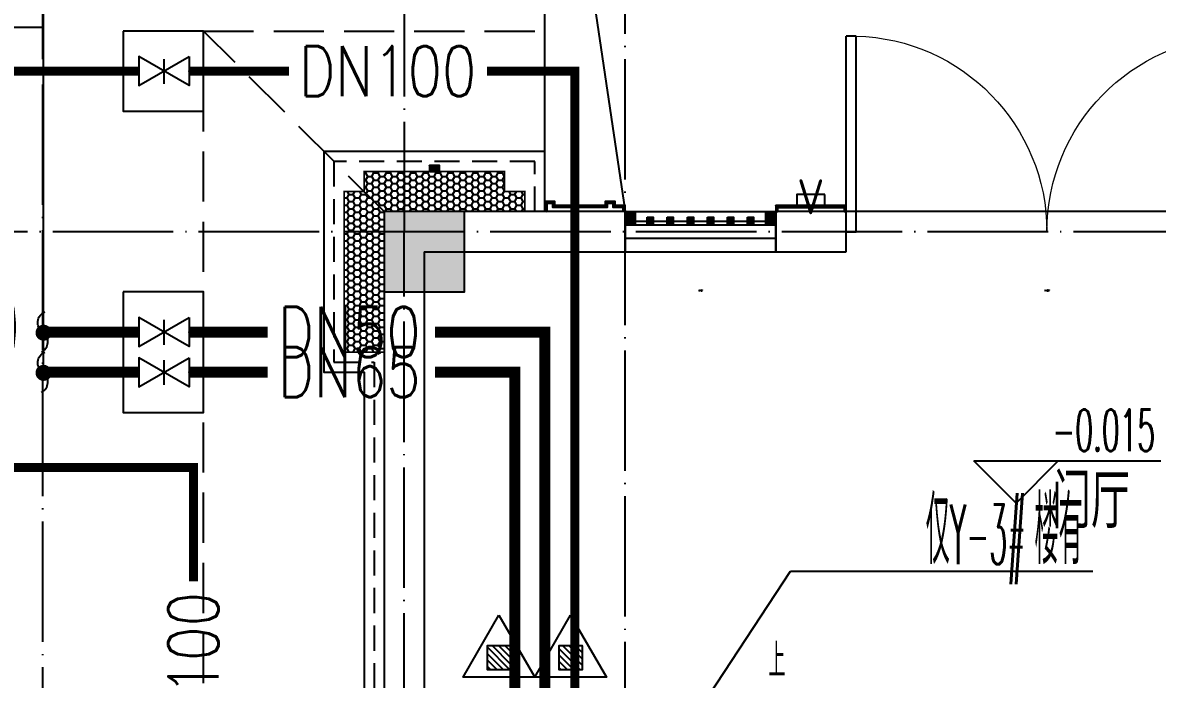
# Model space of a CAD drawing. Extents: x 27938 to 1507990, y 110129 to 923079.
# Drawn here: x 861017 to 866667, y 685927 to 689199 of the extents above; entities that cross this region are included whole.
import ezdxf

# ---------------------------------------------------------------- set-up
doc = ezdxf.new("R2010")
doc.units = 0
doc.header["$LTSCALE"] = 1000
doc.header["$MEASUREMENT"] = 0
for name, pattern in [('DASH', [0.35, 0.25, -0.1]), ('DOTE', [2.42, 2, -0.2, 0.02, -0.2]), ('HIDDEN', [0.375, 0.25, -0.125])]:
    doc.linetypes.add(name, pattern=pattern)
for name, color, linetype in [('A-EQPM-MECH', 191, 'Continuous'), ('DIM_ELEV', 3, 'Continuous'), ('DIM_SYMB', 3, 'Continuous'), ('DIM_不分区给水', 3, 'Continuous'), ('DOTE', 1, 'Continuous'), ('EQUIP_消防', 7, 'Continuous'), ('EQUIP_给水', 7, 'Continuous'), ('PIPE-不分区喷淋', 6, 'TG_ZP'), ('PIPE-不分区消火栓', 1, 'TG_X'), ('PIPE-给水', 3, 'J1'), ('PIPE-给水中', 72, 'J2'), ('PUB_HATCH', 8, 'Continuous'), ('PUB_TEXT', 4, 'Continuous'), ('TEXT_不分区喷淋', 7, 'Continuous'), ('TEXT_不分区消火栓', 7, 'Continuous'), ('TEXT_给水', 7, 'Continuous'), ('TWT_DIM', 3, 'Continuous'), ('VALVE_给水', 7, 'Continuous'), ('WALL', 9, 'Continuous'), ('WINDOW', 4, 'Continuous'), ('WINDOW_TEXT', 7, 'Continuous'), ('修改标示', 212, 'Continuous'), ('卫生间', 6, 'Continuous'), ('看线', 251, 'Continuous'), ('立面', 73, 'Continuous'), ('立面-看线', 251, 'Continuous'), ('铝合金', 144, 'Continuous')]:
    doc.layers.add(name, color=color, linetype=linetype)
doc.styles.add('_TCH_DIM', font='SIMPLEX.shx', dxfattribs={"width": 0.7, "bigfont": 'GBCBIG.shx'})
doc.styles.add('_TCH_DIM_T3', font='SIMPLEX.shx', dxfattribs={"width": 0.494118, "bigfont": 'GBCBIG.shx'})
doc.styles.add('_TCH_WINDOW', font='SIMPLEX.shx', dxfattribs={"width": 0.7, "height": 3.5, "bigfont": 'GBCBIG.shx'})
doc.styles.add('_TWT_PIPEDN', font='SIMPLEX', dxfattribs={"width": 0.8, "height": 3.5, "bigfont": 'HZTXT'})
doc.styles.get("Standard").update_dxf_attribs({"font": 'gbenor.shx', "bigfont": 'gbcbig.shx'})
doc.styles.add('TG_LINETYPE', font='SIMPLEX', dxfattribs={"width": 0.8, "height": 3, "bigfont": 'HZTXT'})
doc.linetypes.add('J1', pattern='A,3,-0.2,["J1",Standard,S=0.25,R=0,X=-0.1,Y=-0.115],-0.35', length=3.55)
doc.linetypes.add('J2', pattern='A,3,-0.2,["J2",Standard,S=0.25,R=0,X=-0.1,Y=-0.115],-0.35', length=3.55)
doc.linetypes.add('TG_X', pattern='A,2,-0.229,["X",TG_LINETYPE,S=0.1,R=0,X=-0.229,Y=-0.15],0', length=2.229)
doc.linetypes.add('TG_ZP', pattern='A,2,-0.561,["ZP",TG_LINETYPE,S=0.1,R=0,X=-0.561,Y=-0.15],0', length=2.561)
doc.dimstyles.new('_TWT_ARCH&&100', dxfattribs={"dimtxt": 297.5, "dimasz": 100, "dimexe": 250, "dimexo": 300, "dimgap": 126.25, "dimtad": 1, "dimdec": 0, "dimzin": 0, "dimdsep": 46, "dimtxsty": '_TCH_DIM_T3', "dimblk": 'ARCHTICK', "dimcen": 0.09, "dimclrt": 7, "dimazin": 2, "dimtfac": 1, "dimtdec": 0, "dimtix": 1, "dimtmove": 2, "dimatfit": 3, "dimfxl": 1, "dimtolj": 1, "dimtzin": 0, "dimarcsym": 0})

# ---------------------------------------------------------------- blocks, each defined once
blk = doc.blocks.new('A$C148B7D8E')
at = {"layer": '卫生间', "color": 159, "linetype": 'DASH', "true_color": 0x22346e}
blk.add_line((15200, 14500), (16100, 15400), dxfattribs=at)
blk.add_lwpolyline([(16100, 13500), (16100, 15400), (14400.2, 15400)], dxfattribs=at)
blk = doc.blocks.new('$TwtSys$00000546')
h = blk.add_hatch()
h.set_pattern_fill('ANSI31', color=1, scale=200, style=0)
h.set_pattern_definition([(45, (-38543.802, -6670.83), (-17.67767, 17.67767), [])])
h.paths.add_polyline_path([(-64.9, 173.7), (64.9, 173.7), (64.9, 43.9), (-64.9, 43.9)])
at = {"color": 1}
for points in [[(0, 343.6), (-198.4, 0), (198.4, 0)], [(-64.9, 173.7), (64.9, 173.7), (64.9, 43.9), (-64.9, 43.9)]]:
    blk.add_lwpolyline(points, close=True, dxfattribs=at)
blk = doc.blocks.new('A$C7D502F78')
at = {"layer": '修改标示', "ltscale": 2}
blk.add_lwpolyline([(-150.6, 197.3), (-10.6, 197.3), (-10.6, 142.3), (-150.6, 142.3)], close=True, dxfattribs=at)
at = {"layer": 'PUB_TEXT'}
blk.add_text('V', height=175, dxfattribs=at).set_placement((-147.2, 99.1))
blk = doc.blocks.new('A$C028C60F5')
at = {"color": 6}
blk.add_lwpolyline([(400, 0), (0, 0), (0, -400), (400, -400)], close=True, dxfattribs=at)
at = {"layer": 'PUB_HATCH'}
blk.add_solid([(0, -400), (400, -400), (0, 0), (400, 0)], dxfattribs=at)
blk = doc.blocks.new('A$C3EFA6995')
at = {"xscale": -1}
blk.add_blockref('A$C028C60F5', (16300, 100), dxfattribs=at)
blk = doc.blocks.new('_ArchTick')
at = {"color": 0, "linetype": 'ByBlock', "const_width": 0.4}
blk.add_lwpolyline([(-0.5, -0.5), (0.5, 0.5)], dxfattribs=at)
blk = doc.blocks.new('*D436')
at = {"layer": 'Defpoints', "color": 0}
for p in [(860516.6, 687405.6), (860166.6, 685207.2), (860516.6, 685207.2)]:
    blk.add_point(p, dxfattribs=at)
at = {"layer": 'TWT_DIM', "color": 0, "lineweight": -2}
for p, q in [((860166.6, 685507.2), (860166.6, 687655.6)), ((860516.6, 685507.2), (860516.6, 687655.6)), ((860166.6, 687405.6), (860516.6, 687405.6))]:
    blk.add_line(p, q, dxfattribs=at)
at = {"layer": 'TWT_DIM', "color": 0, "lineweight": -2, "xscale": 100, "yscale": 100, "zscale": 100, "rotation": 180}
blk.add_blockref('_ArchTick', (860166.6, 687405.6), dxfattribs=at)
at = {"layer": 'TWT_DIM', "color": 0, "lineweight": -2, "xscale": 100, "yscale": 100, "zscale": 100}
blk.add_blockref('_ArchTick', (860516.6, 687405.6), dxfattribs=at)
at = {"layer": 'TWT_DIM', "color": 7, "insert": (860805.6, 687680.6), "char_height": 297.5, "attachment_point": 5, "style": '_TCH_DIM_T3'}
blk.add_mtext('\\A1;350', dxfattribs=at)
blk = doc.blocks.new('$WINLIB2D$00000001')
at = {"color": 0}
for points in [[(-0.5, 0.5), (-0.5, -0.5)], [(-0.5, 0.5), (0.5, 0.5)], [(0.5, -0.5), (0.5, 0.5)], [(0.5, 0.1667), (-0.5, 0.1667)], [(0.5, -0.1667), (-0.5, -0.1667)], [(-0.5, -0.5), (0.5, -0.5)]]:
    blk.add_lwpolyline(points, dxfattribs=at)
blk = doc.blocks.new('$DorLib2D$00000002')
for p, q in [((-0.5, 0), (-0.5, 0.4875)), ((-0.475, 0.4875), (-0.5, 0.4875)), ((-0.475, 0), (-0.475, 0.4875)), ((0.475, 0), (0.475, 0.4875)), ((0.475, 0.4875), (0.5, 0.4875)), ((0.5, 0), (0.5, 0.4875)), ((-0.5, 0), (-0.475, 0)), ((0.5, 0), (0.475, 0))]:
    blk.add_line(p, q)
at = {"lineweight": 13}
for centre, start, end in [((-0.4875, 0), 0, 88.5307), ((0.4875, 0), 91.4693, 180)]:
    blk.add_arc(centre, 0.4875, start, end, dxfattribs=at)
blk = doc.blocks.new('$VALVE$00000296')
for points in [[(-125, 72.2), (-125, -72.2), (125, 72.2), (125, -72.2), (-125, 72.2)], [(0, 60.2), (0, -63.6)]]:
    blk.add_lwpolyline(points)
for p in [(-125, 0), (125, 0)]:
    blk.add_point(p)
blk = doc.blocks.new('$TwtSys$00000132')
at = {"elevation": 0}
blk.add_lwpolyline([(6.9, -100.6, -0.575183), (0.2, 0, 0.604745), (-10.9, 100.6, 16.924828)], format="xyb", dxfattribs=at)

msp = doc.modelspace()

# ---------------------------------------------------------------- hatches: boundary and pattern name
at = {"layer": 'PIPE-不分区喷淋'}
for points in [[(861866.6, 686982.2), (861889.1, 686982.2), (861889.1, 687004.7)], [(861866.6, 686982.2), (861866.6, 687004.7), (861889.1, 687004.7)]]:
    msp.add_hatch(color=256, dxfattribs=at).paths.add_polyline_path(points)
at = {"layer": 'PIPE-不分区消火栓'}
for points in [[(863766.6, 688957.2), (863789.1, 688957.2), (863789.1, 688979.7)], [(863766.6, 688957.2), (863766.6, 688979.7), (863789.1, 688979.7)]]:
    msp.add_hatch(color=256, dxfattribs=at).paths.add_polyline_path(points)
at = {"layer": 'PIPE-给水'}
for points in [[(863616.6, 687657.2), (863644.1, 687657.2), (863644.1, 687684.7)], [(863616.6, 687657.2), (863616.6, 687684.7), (863644.1, 687684.7)]]:
    msp.add_hatch(color=256, dxfattribs=at).paths.add_polyline_path(points)
at = {"layer": 'PIPE-给水中'}
for points in [[(863466.6, 687457.2), (863494.1, 687457.2), (863494.1, 687484.7)], [(863466.6, 687457.2), (863466.6, 687484.7), (863494.1, 687484.7)]]:
    msp.add_hatch(color=256, dxfattribs=at).paths.add_polyline_path(points)
at = {"layer": '立面'}
h = msp.add_hatch(dxfattribs=at)
h.set_pattern_fill('ANSI31', color=8, scale=2)
h.set_pattern_definition([(45, (-25233.4547, -107108.3295), (-2.24506403, 2.24506403), [])])
h.paths.add_polyline_path([(863041.8, 688457.2), (863091.8, 688457.2), (863091.8, 688487.2), (863041.8, 688487.2)])
h = msp.add_hatch(dxfattribs=at)
h.set_pattern_fill('ANSI31', color=8, scale=2)
h.set_pattern_definition([(45, (162774.294, -266823.1597), (-2.24506403, 2.24506403), [])])
h.paths.add_polyline_path([(863616.8, 688257.3), (864016.5, 688257.3), (864016.5, 688287.3), (863966.5, 688287.3), (863966.5, 688307.4), (863916.5, 688307.4), (863916.5, 688287.4), (863666.7, 688287.1), (863666.5, 688307.4), (863616.8, 688307.4)])
h.paths.add_polyline_path([(863626.8, 688257.3), (864006.5, 688257.3), (864006.5, 688277.3), (863956.5, 688277.3), (863956.5, 688297.4), (863926.5, 688297.4), (863926.5, 688277.4), (863656.8, 688277.1), (863656.6, 688297.4), (863626.8, 688297.4)])
h = msp.add_hatch(dxfattribs=at)
h.set_pattern_fill('ANSI31', color=8, scale=2)
h.set_pattern_definition([(45, (-25433.4547, -108177.829), (-2.24506403, 2.24506403), [])])
edge = h.paths.add_edge_path()
edge.add_line((864766.5, 688257.2), (864776.6, 688257.2))
edge.add_line((864776.6, 688257.2), (864776.6, 688277.2))
edge.add_line((864776.6, 688277.2), (865106.6, 688277.2))
edge.add_line((865106.6, 688277.2), (865106.6, 688257.3))
edge.add_line((865106.6, 688257.3), (865116.6, 688257.2))
edge.add_line((865116.6, 688257.2), (865116.6, 688287.2))
edge.add_line((865116.6, 688287.2), (864766.6, 688287.2))
edge.add_line((864766.6, 688287.2), (864766.6, 688257.2))
h = msp.add_hatch(dxfattribs=at)
h.set_pattern_fill('ANSI31', color=8, scale=2)
h.set_pattern_definition([(45, (162714.0584, -266823.342), (-2.24506403, 2.24506403), [])])
h.paths.add_polyline_path([(864016.5, 688257.2), (864066.5, 688257.2), (864066.5, 688190.5), (864016.5, 688190.5)])
h = msp.add_hatch(dxfattribs=at)
h.set_pattern_fill('ANSI31', color=8, scale=2)
h.set_pattern_definition([(45, (162824.059, -266823.3426), (-2.24506403, 2.24506403), [])])
h.paths.add_polyline_path([(864126.5, 688230.2), (864156.5, 688230.2), (864156.5, 688190.5), (864126.5, 688190.5)])
h = msp.add_hatch(dxfattribs=at)
h.set_pattern_fill('ANSI31', color=8, scale=2)
h.set_pattern_definition([(45, (162924.059, -266823.3435), (-2.24506403, 2.24506403), [])])
h.paths.add_polyline_path([(864226.5, 688230.2), (864256.5, 688230.2), (864256.5, 688190.5), (864226.5, 688190.5)])
h = msp.add_hatch(dxfattribs=at)
h.set_pattern_fill('ANSI31', color=8, scale=2)
h.set_pattern_definition([(45, (163024.059, -266823.3444), (-2.24506403, 2.24506403), [])])
h.paths.add_polyline_path([(864326.5, 688230.2), (864356.5, 688230.2), (864356.5, 688190.5), (864326.5, 688190.5)])
h = msp.add_hatch(dxfattribs=at)
h.set_pattern_fill('ANSI31', color=8, scale=2)
h.set_pattern_definition([(45, (163124.059, -266823.3454), (-2.24506403, 2.24506403), [])])
h.paths.add_polyline_path([(864426.5, 688230.2), (864456.5, 688230.2), (864456.5, 688190.5), (864426.5, 688190.5)])
h = msp.add_hatch(dxfattribs=at)
h.set_pattern_fill('ANSI31', color=8, scale=2)
h.set_pattern_definition([(45, (163224.059, -266823.3463), (-2.24506403, 2.24506403), [])])
h.paths.add_polyline_path([(864526.5, 688230.2), (864556.5, 688230.2), (864556.5, 688190.5), (864526.5, 688190.5)])
h = msp.add_hatch(dxfattribs=at)
h.set_pattern_fill('ANSI31', color=8, scale=2)
h.set_pattern_definition([(45, (163324.059, -266823.3472), (-2.24506403, 2.24506403), [])])
h.paths.add_polyline_path([(864626.5, 688230.2), (864656.5, 688230.2), (864656.5, 688190.5), (864626.5, 688190.5)])
h = msp.add_hatch(dxfattribs=at)
h.set_pattern_fill('ANSI31', color=8, scale=2)
h.set_pattern_definition([(45, (163414.0617, -266823.3383), (-2.24506403, 2.24506403), [])])
h.paths.add_polyline_path([(864716.5, 688257.2), (864766.5, 688257.2), (864766.5, 688190.5), (864716.5, 688190.5)])
at = {"layer": '立面-看线'}
h = msp.add_hatch(dxfattribs=at)
h.set_pattern_fill('HONEY', color=8, scale=13)
h.set_pattern_definition([(0, (407399.363, 156240.446), (30.95625, 17.872595), [20.6375, -41.275]), (120, (407399.363, 156240.446), (-30.9562463, 17.8726014), [20.6375, -41.275]), (60, (407399.363, 156240.446), (3.7e-06, 35.7451964), [-41.275, 20.6375])])
h.paths.add_polyline_path([(863416.8, 688357.2), (863416.8, 688457.2), (862716.8, 688457.2), (862716.8, 688357.2), (862616.8, 688357.2), (862616.8, 687557.2), (862816.6, 687557.2), (862816.6, 688257.2), (863515.9, 688257.2), (863515.9, 688357.2)])

# ---------------------------------------------------------------- linework, layer by layer
at = {"ltscale": 0.5}
for points in [[(861516.6, 689157.2), (861516.6, 688757.2), (861916.6, 688757.2), (861916.6, 689157.2)], [(861516.6, 687857.2), (861516.6, 687257.2), (861916.6, 687257.2), (861916.6, 687857.2)]]:
    msp.add_lwpolyline(points, close=True, dxfattribs=at)
at = {"color": 8, "const_width": 8}
msp.add_lwpolyline([(862816.6, 687557.2), (862616.8, 687557.2), (862616.8, 688357.2), (862716.8, 688357.2), (862716.8, 688457.2), (863006.8, 688457.2), (863006.8, 688457.2), (863126.8, 688457.2), (863126.8, 688457.2), (863416.8, 688457.2), (863416.8, 688357.2), (863516.8, 688357.2), (863516.8, 688257.2)], dxfattribs=at)
at = {"layer": 'A-EQPM-MECH', "color": 8}
for points in [[(863616.8, 688257.2), (863616.8, 690957.2), (868616.8, 690957.2), (868616.8, 688257.2)], [(863616.8, 690957.2), (864016.5, 688257.2)]]:
    msp.add_lwpolyline(points, dxfattribs=at)
at = {"layer": 'DIM_ELEV', "color": 8}
for p, q in [((865963.2, 686804.9), (865753.2, 687014.9)), ((865753.2, 687014.9), (866684.1, 687014.9)), ((865963.2, 686804.9), (866173.2, 687014.9))]:
    msp.add_line(p, q, dxfattribs=at)
at = {"layer": 'DIM_不分区给水'}
for p, q in [((861120.5, 687654), (861120.5, 689597.2)), ((861120.5, 689175), (859853.2, 689175)), ((861120.5, 687454), (861120.5, 689175)), ((863466.6, 684382.2), (864840.5, 686465.8)), ((864840.5, 686465.8), (866345.4, 686465.8))]:
    msp.add_line(p, q, dxfattribs=at)
at = {"layer": 'DIM_不分区给水', "const_width": 40}
for points in [[(861120.5, 687634, 1), (861120.5, 687674, 1)], [(861120.5, 687434, 1), (861120.5, 687474, 1)]]:
    msp.add_lwpolyline(points, format="xyb", close=True, dxfattribs=at)
at = {"layer": 'DOTE', "color": 169, "linetype": 'DOTE', "ltscale": 0.3}
for p, q in [((861116.6, 681757.2), (861116.6, 690157.2)), ((862916.6, 690157.2), (862916.6, 688157.2)), ((864016.6, 681157.4), (864016.6, 690157.2)), ((879916.6, 688157.2), (825916.6, 688157.2)), ((862916.6, 685657.2), (862916.6, 688157.2))]:
    msp.add_line(p, q, dxfattribs=at)
at = {"layer": 'PIPE-不分区喷淋', "ltscale": 0.5, "const_width": 45}
for points in [[(860760, 686982.2), (861866.6, 686982.2)], [(861866.6, 686414.7), (861866.6, 686982.2)]]:
    msp.add_lwpolyline(points, dxfattribs=at)
at = {"layer": 'PIPE-不分区消火栓', "ltscale": 0.5, "const_width": 45}
for points in [[(861594.9, 688957.2), (860319.2, 688957.2)], [(862342.9, 688957.2), (861844.9, 688957.2)], [(863766.6, 688957.2), (863328.6, 688957.2)]]:
    msp.add_lwpolyline(points, dxfattribs=at)
at = {"layer": 'PIPE-不分区消火栓', "const_width": 45}
msp.add_lwpolyline([(863766.6, 688957.2), (863766.6, 685012.2)], dxfattribs=at)
at = {"layer": 'PIPE-给水', "ltscale": 0.5, "const_width": 55}
for points in [[(861594.9, 687657.2), (861116.6, 687657.2)], [(862237.1, 687657.2), (861844.9, 687657.2)], [(863616.6, 687657.2), (863070.4, 687657.2)], [(863616.6, 684727.2), (863616.6, 687657.2)]]:
    msp.add_lwpolyline(points, dxfattribs=at)
at = {"layer": 'PIPE-给水中', "ltscale": 0.5, "const_width": 55}
for points in [[(861594.9, 687457.2), (861116.6, 687457.2)], [(862237.1, 687457.2), (861844.9, 687457.2)], [(863466.6, 687457.2), (863070.4, 687457.2)], [(863466.6, 685007.2), (863466.6, 687457.2)]]:
    msp.add_lwpolyline(points, dxfattribs=at)
at = {"layer": 'WALL', "color": 8}
for p, q in [((862816.6, 688257.2), (862816.6, 685557.2)), ((864016.6, 688257.2), (862816.6, 688257.2)), ((864016.6, 688057.2), (864016.6, 688257.2)), ((865116.6, 688257.2), (864766.6, 688257.2)), ((864766.6, 688257.2), (864766.6, 688057.2)), ((865116.6, 688057.2), (865116.6, 688257.2)), ((863016.6, 688057.2), (863016.6, 685757.2)), ((863016.6, 688057.2), (864016.6, 688057.2)), ((864766.6, 688057.2), (865116.6, 688057.2))]:
    msp.add_line(p, q, dxfattribs=at)
at = {"layer": 'WINDOW', "color": 8}
msp.add_line((867116.6, 688257.2), (865116.6, 688257.2), dxfattribs=at)
at = {"layer": '卫生间', "color": 8, "linetype": 'DASH'}
msp.add_line((861916.6, 685557.2), (861916.6, 687257.2), dxfattribs=at)
at = {"layer": '看线', "color": 8}
msp.add_lwpolyline([(863616.8, 688257.2), (863616.8, 688557.2), (862516.8, 688557.2), (862516.8, 687457.2), (862716.6, 687457.2), (862716.6, 685857.2), (862516.6, 685857.2), (862516.6, 684957.2), (863116.6, 684957.2)], dxfattribs=at)
at = {"layer": '看线', "color": 8, "linetype": 'HIDDEN', "ltscale": 0.5}
msp.add_lwpolyline([(863566.8, 688257.2), (863566.8, 688507.2), (862566.8, 688507.2), (862566.8, 687507.2), (862766.6, 687507.2), (862766.6, 685807.2), (862566.6, 685807.2), (862566.6, 685007.2), (863116.6, 685007.2)], dxfattribs=at)
at = {"layer": '立面', "color": 8}
for p, q in [((864226.5, 688230.2), (864256.5, 688230.2)), ((864226.5, 688190.5), (864226.5, 688230.2)), ((864256.5, 688230.2), (864256.5, 688190.5)), ((864256.5, 688190.5), (864226.5, 688190.5))]:
    msp.add_line(p, q, dxfattribs=at)
for points in [[(863041.8, 688457.2), (863091.8, 688457.2), (863091.8, 688487.2), (863041.8, 688487.2)], [(864016.5, 688257.2), (864066.5, 688257.2), (864066.5, 688190.5), (864016.5, 688190.5)], [(864326.5, 688230.2), (864356.5, 688230.2), (864356.5, 688190.5), (864326.5, 688190.5)], [(864426.5, 688230.2), (864456.5, 688230.2), (864456.5, 688190.5), (864426.5, 688190.5)], [(864526.5, 688230.2), (864556.5, 688230.2), (864556.5, 688190.5), (864526.5, 688190.5)], [(864626.5, 688230.2), (864656.5, 688230.2), (864656.5, 688190.5), (864626.5, 688190.5)], [(864716.5, 688257.2), (864766.5, 688257.2), (864766.5, 688190.5), (864716.5, 688190.5)]]:
    msp.add_lwpolyline(points, close=True, dxfattribs=at)
msp.add_lwpolyline([(864766.5, 688257.2), (864776.6, 688257.2), (864776.6, 688277.2), (865106.6, 688277.2), (865106.6, 688257.3), (865116.6, 688257.2), (865116.6, 688287.2), (864766.6, 688287.2), (864766.6, 688257.2)], dxfattribs=at)
at = {"layer": '铝合金', "color": 8}
for p, q in [((864066.5, 688210.3), (864126.5, 688210.3)), ((864156.5, 688210.3), (864226.5, 688210.3)), ((864256.5, 688210.3), (864326.5, 688210.3)), ((864356.5, 688210.3), (864426.5, 688210.3)), ((864456.5, 688210.3), (864526.5, 688210.3)), ((864556.5, 688210.3), (864626.5, 688210.3)), ((864656.5, 688210.3), (864716.5, 688210.3))]:
    msp.add_line(p, q, dxfattribs=at)
for points in [[(863041.8, 688457.2), (863091.8, 688457.2), (863091.8, 688487.2), (863041.8, 688487.2)], [(864016.5, 688257.2), (864066.5, 688257.2), (864066.5, 688190.5), (864016.5, 688190.5)], [(864126.5, 688230.2), (864156.5, 688230.2), (864156.5, 688190.5), (864126.5, 688190.5)], [(864226.5, 688230.2), (864256.5, 688230.2), (864256.5, 688190.5), (864226.5, 688190.5)], [(864326.5, 688230.2), (864356.5, 688230.2), (864356.5, 688190.5), (864326.5, 688190.5)], [(864426.5, 688230.2), (864456.5, 688230.2), (864456.5, 688190.5), (864426.5, 688190.5)], [(864526.5, 688230.2), (864556.5, 688230.2), (864556.5, 688190.5), (864526.5, 688190.5)], [(864626.5, 688230.2), (864656.5, 688230.2), (864656.5, 688190.5), (864626.5, 688190.5)], [(864716.5, 688257.2), (864766.5, 688257.2), (864766.5, 688190.5), (864716.5, 688190.5)]]:
    msp.add_lwpolyline(points, close=True, dxfattribs=at)
for points in [[(864016.5, 688257.3), (864016.5, 688287.3), (863966.5, 688287.3), (863966.5, 688307.4), (863916.5, 688307.4), (863916.5, 688287.4), (863666.7, 688287.1), (863666.5, 688307.4), (863616.8, 688307.4), (863616.8, 688257.3)], [(864006.5, 688257.3), (864006.5, 688277.3), (863956.5, 688277.3), (863956.5, 688297.4), (863926.5, 688297.4), (863926.5, 688277.4), (863656.8, 688277.1), (863656.6, 688297.4), (863626.8, 688297.4), (863626.8, 688257.3)], [(864766.5, 688257.2), (864776.6, 688257.2), (864776.6, 688277.2), (865106.6, 688277.2), (865106.6, 688257.3), (865116.6, 688257.2), (865116.6, 688287.2), (864766.6, 688287.2), (864766.6, 688257.2)]]:
    msp.add_lwpolyline(points, dxfattribs=at)

# ---------------------------------------------------------------- block references
at = {"color": 8, "xscale": -1}
for name, p in [('A$C148B7D8E', (878016.6, 673757.2)), ('A$C3EFA6995', (879116.6, 688157.2))]:
    msp.add_blockref(name, p, dxfattribs=at)
at = {"layer": 'EQUIP_消防', "color": 8, "xscale": -0.9, "yscale": 0.9, "zscale": 0.9}
for p in [(863388, 685937.2), (863745.1, 685937.2)]:
    msp.add_blockref('$TwtSys$00000546', p, dxfattribs=at)
at = {"layer": 'EQUIP_给水', "yscale": -1}
for p, rotation in [((861116.6, 687657.2), 180.0000000001814), ((861116.6, 687457.2), 179.9999999999858)]:
    msp.add_blockref('$TwtSys$00000132', p, dxfattribs=dict(at, rotation=rotation))
at = {"layer": 'VALVE_给水', "yscale": -1}
for p, rotation in [((861719.9, 688957.2), 180), ((861719.9, 687657.2), 180.0000000001814), ((861719.9, 687457.2), 179.9999999999858)]:
    msp.add_blockref('$VALVE$00000296', p, dxfattribs=dict(at, rotation=rotation))
at = {"layer": 'WINDOW', "color": 8}
ref = msp.add_blockref('$DorLib2D$00000002', (866116.6, 688157.2), dxfattribs=dict(at, xscale=2000, yscale=-2000, zscale=2000, rotation=180))
ref.add_attrib('A', "DYM2026'", (866106.3, 687861.7), dxfattribs={"layer": 'WINDOW_TEXT', "color": 8, "ltscale": 0.5, "height": 5.95, "style": '_TCH_WINDOW', "width": 0.494118})
ref = msp.add_blockref('$WINLIB2D$00000001', (864391.6, 688157.2), dxfattribs=dict(at, xscale=-750.0034281517146, yscale=-200, zscale=-750.0034281517146, rotation=180))
ref.add_attrib('A', "C07'26'", (864383.7, 687861.7), dxfattribs={"layer": 'WINDOW_TEXT', "color": 8, "ltscale": 0.5, "height": 5.95, "style": '_TCH_WINDOW', "width": 0.494118})
at = {"layer": '修改标示', "color": 8, "ltscale": 2, "xscale": -1}
msp.add_blockref('A$C7D502F78', (864861, 688144.8), dxfattribs=at)

# ---------------------------------------------------------------- texts
at = {"layer": 'DIM_ELEV', "color": 7, "style": '_TCH_DIM', "width": 0.494118}
msp.add_text('-0.015', height=208.25, dxfattribs=at).set_placement((866143.7, 687063.9))
at = {"layer": 'DIM_SYMB', "color": 7, "style": '_TCH_DIM', "width": 0.7}
msp.add_text('上', height=168.8, dxfattribs=at).set_placement((864730.1, 685937.2))
at = {"layer": 'DIM_不分区给水', "color": 7, "style": '_TCH_DIM_T3'}
for s, height, width, p in [('仅', 337.6, 0.494118, (865513.2, 686500.8)), ('楼有', 337.59, 0.494118, (866054.6, 686500.8)), ('Y-3#', 297.5, 0.348789, (865634.6, 686500.8))]:
    msp.add_text(s, height=height, dxfattribs=dict(at, width=width)).set_placement(p)
at = {"layer": 'PUB_TEXT', "color": 8}
msp.add_text('门厅', height=270.07, dxfattribs=at).set_placement((866141.6, 686680))
at = {"layer": 'TEXT_不分区喷淋', "style": '_TWT_PIPEDN', "width": 0.8}
msp.add_text('DN100', height=250, rotation=90, dxfattribs=at).set_placement((861991.6, 685479))
at = {"layer": 'TEXT_不分区消火栓', "style": '_TWT_PIPEDN', "width": 0.8}
msp.add_text('DN100', height=250, dxfattribs=at).set_placement((862392.9, 688832.2))
at = {"layer": 'TEXT_给水', "style": '_TWT_PIPEDN', "width": 0.8}
for s, p in [('DN50', (862287.1, 687532.2)), ('DN65', (862287.1, 687332.2))]:
    msp.add_text(s, height=250, dxfattribs=at).set_placement(p)

# ---------------------------------------------------------------- dimensions: what is measured, and where the dimension line sits
at = {"layer": 'TWT_DIM'}
dim = msp.add_linear_dim(base=(860516.6, 687405.6), p1=(860166.6, 685207.2), p2=(860516.6, 685207.2), angle=0, dimstyle='_TWT_ARCH&&100', dxfattribs=at)
dim.commit()
dim.dimension.update_dxf_attribs({"geometry": '*D436', "text_midpoint": (860805.6, 687680.6), "dimtype": 129})

doc.saveas('drawing.dxf')
